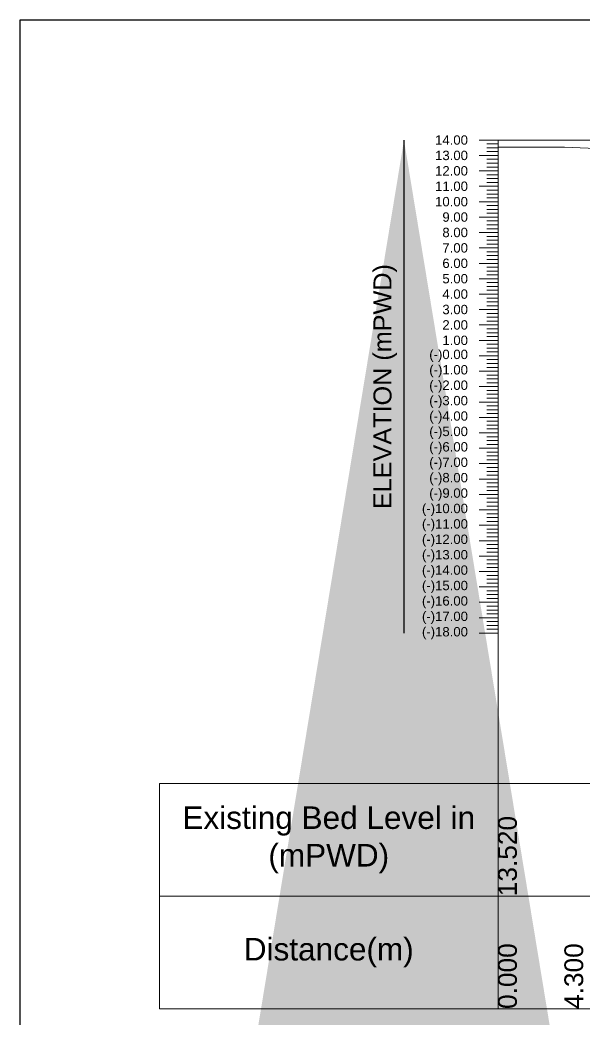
# Model space of a CAD drawing. Header units: inches. Extents: x -885 to 26362, y -28010 to 990.
# Drawn here: x 4398.7 to 4435.3, y -11577.9 to -11513.2 of the extents above; entities that cross this region are included whole.
import ezdxf

# ---------------------------------------------------------------- set-up
doc = ezdxf.new("R2010")
doc.units = ezdxf.units.IN
doc.header["$MEASUREMENT"] = 0
for name, color, linetype, lineweight in [('Bed Level Divider', 7, 'Continuous', 9), ('Cross section Data Border', 7, 'Continuous', 9), ('Cross Section Labels', 7, 'Continuous', 9), ('Existing_Bed_Level for Xsection', 7, 'Continuous', 0), ('Long Section Labels', 7, 'Continuous', 9)]:
    doc.layers.add(name, color=color, linetype=linetype, lineweight=lineweight)
doc.styles.get("Standard").update_dxf_attribs({"font": 'arial.ttf'})
doc.dimstyles.get("Standard").update_dxf_attribs({"dimtxt": 0.18, "dimasz": 0.18, "dimexe": 0.18, "dimexo": 0.0625, "dimgap": 0.09, "dimtad": 0, "dimtih": 1, "dimtoh": 1, "dimdec": 4, "dimzin": 0, "dimdsep": 46, "dimtxsty": 'Standard', "dimcen": 0.09, "dimadec": 0, "dimazin": 0, "dimtfac": 1, "dimtdec": 4, "dimtofl": 0, "dimtmove": 0, "dimatfit": 3, "dimfxl": 1, "dimtolj": 1, "dimtzin": 0, "dimarcsym": 0})

msp = doc.modelspace()

# ---------------------------------------------------------------- linework, layer by layer
msp.add_lwpolyline([(4398.732641, -11513.206667), (4561.092641, -11513.206667), (4561.092641, -11628.011423), (4398.732641, -11628.011423)], close=True)
at = {"layer": 'Bed Level Divider'}
msp.add_line((4429.679701, -11552.941387), (4429.679701, -11562.682987), dxfattribs=at)
at = {"layer": 'Cross section Data Border'}
for points in [[(4546.985125, -11577.295387), (4407.761101, -11577.295387), (4407.761101, -11562.682987), (4546.985125, -11562.682987)], [(4429.679701, -11562.682987), (4429.679701, -11577.295387)], [(4407.761101, -11569.989187), (4546.985125, -11569.989187)]]:
    msp.add_lwpolyline(points, dxfattribs=at)
at = {"layer": 'Existing_Bed_Level for Xsection'}
for points in [[(4436.607967, -11520.988939), (4429.679701, -11520.988939)], [(4429.679564, -11521.45635), (4433.973174, -11521.45635), (4440.10405, -11521.715964)]]:
    msp.add_lwpolyline(points, dxfattribs=at)
at = {"layer": 'Long Section Labels'}
for points in [[(4429.679701, -11520.988939), (4428.462001, -11520.988939)], [(4429.679701, -11552.941387), (4429.679701, -11551.942873), (4429.679701, -11550.944359), (4429.679701, -11549.945845), (4429.679701, -11548.947331), (4429.679701, -11547.948817), (4429.679701, -11546.950303), (4429.679701, -11545.951789), (4429.679701, -11544.953275), (4429.679701, -11543.954761), (4429.679701, -11542.956247), (4429.679701, -11541.957733), (4429.679701, -11540.959219), (4429.679701, -11539.960705), (4429.679701, -11538.962191), (4429.679701, -11537.963677), (4429.679701, -11536.965163), (4429.679701, -11535.966649), (4429.679701, -11534.968135), (4429.679701, -11533.969621), (4429.679701, -11532.971107), (4429.679701, -11531.972593), (4429.679701, -11530.974079), (4429.679701, -11529.975565), (4429.679701, -11528.977051), (4429.679701, -11527.978537), (4429.679701, -11526.980023), (4429.679701, -11525.981509), (4429.679701, -11524.982995), (4429.679701, -11523.984481), (4429.679701, -11522.985967), (4429.679701, -11521.987453), (4429.679701, -11520.988939)], [(4429.679701, -11521.238567), (4428.949081, -11521.238567)], [(4429.679701, -11521.488196), (4428.949081, -11521.488196)], [(4429.679701, -11521.737824), (4428.949081, -11521.737824)], [(4429.679701, -11521.987453), (4428.462001, -11521.987453)], [(4429.679701, -11522.237081), (4428.949081, -11522.237081)], [(4429.679701, -11522.48671), (4428.949081, -11522.48671)], [(4429.679701, -11522.985967), (4428.462001, -11522.985967)], [(4429.679701, -11522.736338), (4428.949081, -11522.736338)], [(4429.679701, -11523.235595), (4428.949081, -11523.235595)], [(4429.679701, -11523.485224), (4428.949081, -11523.485224)], [(4429.679701, -11523.734852), (4428.949081, -11523.734852)], [(4429.679701, -11523.984481), (4428.462001, -11523.984481)], [(4429.679701, -11524.234109), (4428.949081, -11524.234109)], [(4429.679701, -11524.982995), (4428.462001, -11524.982995)], [(4429.679701, -11524.483738), (4428.949081, -11524.483738)], [(4429.679701, -11524.733366), (4428.949081, -11524.733366)], [(4429.679701, -11525.232623), (4428.949081, -11525.232623)], [(4429.679701, -11525.482252), (4428.949081, -11525.482252)], [(4429.679701, -11525.73188), (4428.949081, -11525.73188)], [(4429.679701, -11525.981509), (4428.462001, -11525.981509)], [(4429.679701, -11526.231137), (4428.949081, -11526.231137)], [(4429.679701, -11526.980023), (4428.462001, -11526.980023)], [(4429.679701, -11526.480766), (4428.949081, -11526.480766)], [(4429.679701, -11526.730394), (4428.949081, -11526.730394)], [(4429.679701, -11527.229651), (4428.949081, -11527.229651)], [(4429.679701, -11527.47928), (4428.949081, -11527.47928)], [(4429.679701, -11527.978537), (4428.462001, -11527.978537)], [(4429.679701, -11527.728908), (4428.949081, -11527.728908)], [(4429.679701, -11528.228165), (4428.949081, -11528.228165)], [(4429.679701, -11528.977051), (4428.462001, -11528.977051)], [(4429.679701, -11528.477794), (4428.949081, -11528.477794)], [(4429.679701, -11528.727422), (4428.949081, -11528.727422)], [(4429.679701, -11529.226679), (4428.949081, -11529.226679)], [(4429.679701, -11529.476308), (4428.949081, -11529.476308)], [(4429.679701, -11529.975565), (4428.462001, -11529.975565)], [(4429.679701, -11529.725936), (4428.949081, -11529.725936)], [(4429.679701, -11530.225193), (4428.949081, -11530.225193)], [(4429.679701, -11530.474822), (4428.949081, -11530.474822)], [(4429.679701, -11530.72445), (4428.949081, -11530.72445)], [(4429.679701, -11530.974079), (4428.462001, -11530.974079)], [(4429.679701, -11531.223707), (4428.949081, -11531.223707)], [(4429.679701, -11531.473336), (4428.949081, -11531.473336)], [(4429.679701, -11531.972593), (4428.462001, -11531.972593)], [(4429.679701, -11531.722964), (4428.949081, -11531.722964)], [(4429.679701, -11532.222221), (4428.949081, -11532.222221)], [(4429.679701, -11532.47185), (4428.949081, -11532.47185)], [(4429.679701, -11532.721478), (4428.949081, -11532.721478)], [(4429.679701, -11532.971107), (4428.462001, -11532.971107)], [(4429.679701, -11533.220735), (4428.949081, -11533.220735)], [(4429.679701, -11533.470364), (4428.949081, -11533.470364)], [(4429.679701, -11533.969621), (4428.462001, -11533.969621)], [(4429.679701, -11533.719992), (4428.949081, -11533.719992)], [(4429.679701, -11534.219249), (4428.949081, -11534.219249)], [(4429.679701, -11534.468878), (4428.949081, -11534.468878)], [(4429.679701, -11534.718506), (4428.949081, -11534.718506)], [(4429.679701, -11534.968135), (4428.462001, -11534.968135)], [(4429.679701, -11535.217763), (4428.949081, -11535.217763)], [(4429.679701, -11535.467392), (4428.949081, -11535.467392)], [(4429.679701, -11535.966649), (4428.462001, -11535.966649)], [(4429.679701, -11535.71702), (4428.949081, -11535.71702)], [(4429.679701, -11536.216277), (4428.949081, -11536.216277)], [(4429.679701, -11536.465906), (4428.949081, -11536.465906)], [(4429.679701, -11536.715534), (4428.949081, -11536.715534)], [(4429.679701, -11536.965163), (4428.462001, -11536.965163)], [(4429.679701, -11537.214791), (4428.949081, -11537.214791)], [(4429.679701, -11537.963677), (4428.462001, -11537.963677)], [(4429.679701, -11537.46442), (4428.949081, -11537.46442)], [(4429.679701, -11537.714048), (4428.949081, -11537.714048)], [(4429.679701, -11538.213305), (4428.949081, -11538.213305)], [(4429.679701, -11538.462934), (4428.949081, -11538.462934)], [(4429.679701, -11538.962191), (4428.462001, -11538.962191)], [(4429.679701, -11538.712562), (4428.949081, -11538.712562)], [(4429.679701, -11539.211819), (4428.949081, -11539.211819)], [(4429.679701, -11539.960705), (4428.462001, -11539.960705)], [(4429.679701, -11539.461448), (4428.949081, -11539.461448)], [(4429.679701, -11539.711076), (4428.949081, -11539.711076)], [(4429.679701, -11540.210333), (4428.949081, -11540.210333)], [(4429.679701, -11540.459962), (4428.949081, -11540.459962)], [(4429.679701, -11540.959219), (4428.462001, -11540.959219)], [(4429.679701, -11540.70959), (4428.949081, -11540.70959)], [(4429.679701, -11541.208847), (4428.949081, -11541.208847)], [(4429.679701, -11541.458476), (4428.949081, -11541.458476)], [(4429.679701, -11541.708104), (4428.949081, -11541.708104)], [(4429.679701, -11541.957733), (4428.462001, -11541.957733)], [(4429.679701, -11542.207361), (4428.949081, -11542.207361)], [(4429.679701, -11542.45699), (4428.949081, -11542.45699)], [(4429.679701, -11542.956247), (4428.462001, -11542.956247)], [(4429.679701, -11542.706618), (4428.949081, -11542.706618)], [(4429.679701, -11543.205875), (4428.949081, -11543.205875)], [(4429.679701, -11543.455504), (4428.949081, -11543.455504)], [(4429.679701, -11543.705132), (4428.949081, -11543.705132)], [(4429.679701, -11543.954761), (4428.462001, -11543.954761)], [(4429.679701, -11544.204389), (4428.949081, -11544.204389)], [(4429.679701, -11544.454018), (4428.949081, -11544.454018)], [(4429.679701, -11544.953275), (4428.462001, -11544.953275)], [(4429.679701, -11544.703646), (4428.949081, -11544.703646)], [(4429.679701, -11545.202903), (4428.949081, -11545.202903)], [(4429.679701, -11545.452532), (4428.949081, -11545.452532)], [(4429.679701, -11545.70216), (4428.949081, -11545.70216)], [(4429.679701, -11545.951789), (4428.462001, -11545.951789)], [(4429.679701, -11546.201417), (4428.949081, -11546.201417)], [(4429.679701, -11546.451046), (4428.949081, -11546.451046)], [(4429.679701, -11546.950303), (4428.462001, -11546.950303)], [(4429.679701, -11546.700674), (4428.949081, -11546.700674)], [(4429.679701, -11547.199931), (4428.949081, -11547.199931)], [(4429.679701, -11547.44956), (4428.949081, -11547.44956)], [(4429.679701, -11547.699188), (4428.949081, -11547.699188)], [(4429.679701, -11547.948817), (4428.462001, -11547.948817)], [(4429.679701, -11548.198445), (4428.949081, -11548.198445)], [(4429.679701, -11548.947331), (4428.462001, -11548.947331)], [(4429.679701, -11548.448074), (4428.949081, -11548.448074)], [(4429.679701, -11548.697702), (4428.949081, -11548.697702)], [(4429.679701, -11549.196959), (4428.949081, -11549.196959)], [(4429.679701, -11549.446588), (4428.949081, -11549.446588)], [(4429.679701, -11549.696216), (4428.949081, -11549.696216)], [(4429.679701, -11549.945845), (4428.462001, -11549.945845)], [(4429.679701, -11550.195473), (4428.949081, -11550.195473)], [(4429.679701, -11550.944359), (4428.462001, -11550.944359)], [(4429.679701, -11550.445102), (4428.949081, -11550.445102)], [(4429.679701, -11550.69473), (4428.949081, -11550.69473)], [(4429.679701, -11551.193987), (4428.949081, -11551.193987)], [(4429.679701, -11551.443616), (4428.949081, -11551.443616)], [(4429.679701, -11551.942873), (4428.462001, -11551.942873)], [(4429.679701, -11551.693244), (4428.949081, -11551.693244)], [(4429.679701, -11552.192501), (4428.949081, -11552.192501)], [(4429.679701, -11552.941387), (4428.462001, -11552.941387)], [(4429.679701, -11552.44213), (4428.949081, -11552.44213)], [(4429.679701, -11552.691758), (4428.949081, -11552.691758)]]:
    msp.add_lwpolyline(points, dxfattribs=at)

# ---------------------------------------------------------------- texts
at = {"layer": 'Cross section Data Border', "char_height": 1.46124, "width": 19.4832, "attachment_point": 5}
for s, insert in [('Existing Bed Level in (mPWD)', (4418.720401, -11566.336087)), ('Distance(m)', (4418.720401, -11573.642287))]:
    msp.add_mtext(s, dxfattribs=dict(at, insert=insert))
at = {"layer": 'Long Section Labels', "char_height": 0.60885, "attachment_point": 6}
for s, insert in [('14.00', (4427.731381, -11520.988939)), ('13.00', (4427.731381, -11521.987453)), ('12.00', (4427.731381, -11522.985967)), ('11.00', (4427.731381, -11523.984481)), ('10.00', (4427.731381, -11524.982995)), ('9.00', (4427.731381, -11525.981509)), ('8.00', (4427.731381, -11526.980023)), ('7.00', (4427.731381, -11527.978537)), ('6.00', (4427.731381, -11528.977051)), ('5.00', (4427.731381, -11529.975565)), ('4.00', (4427.731381, -11530.974079)), ('3.00', (4427.731381, -11531.972593)), ('2.00', (4427.731381, -11532.971107)), ('1.00', (4427.731381, -11533.969621)), ('(-)0.00', (4427.731381, -11534.968135)), ('(-)1.00', (4427.731381, -11535.966649)), ('(-)2.00', (4427.731381, -11536.965163)), ('(-)3.00', (4427.731381, -11537.963677)), ('(-)4.00', (4427.731381, -11538.962191)), ('(-)5.00', (4427.731381, -11539.960705)), ('(-)6.00', (4427.731381, -11540.959219)), ('(-)7.00', (4427.731381, -11541.957733)), ('(-)8.00', (4427.731381, -11542.956247)), ('(-)9.00', (4427.731381, -11543.954761)), ('(-)10.00', (4427.731381, -11544.953275)), ('(-)11.00', (4427.731381, -11545.951789)), ('(-)12.00', (4427.731381, -11546.950303)), ('(-)13.00', (4427.731381, -11547.948817)), ('(-)14.00', (4427.731381, -11548.947331)), ('(-)15.00', (4427.731381, -11549.945845)), ('(-)16.00', (4427.731381, -11550.944359)), ('(-)17.00', (4427.731381, -11551.942873)), ('(-)18.00', (4427.731381, -11552.941387))]:
    msp.add_mtext(s, dxfattribs=dict(at, insert=insert))
at = {"layer": 'Long Section Labels', "rotation": 90}
for s, insert, char_height, attachment_point in [('ELEVATION (mPWD)', (4422.373501, -11536.965163), 1.168992, 5), ('13.520', (4429.679701, -11569.989187), 1.2177, 1), ('13.520', (4429.679701, -11569.989187), 1.2177, 1), ('0.000', (4429.679701, -11577.295387), 1.2177, 1), ('4.300', (4433.973311, -11577.295387), 1.2177, 1)]:
    msp.add_mtext(s, dxfattribs=dict(at, insert=insert, char_height=char_height, attachment_point=attachment_point))

# ---------------------------------------------------------------- leaders
at = {"layer": 'Cross Section Labels', "annotation_type": 0, "has_hookline": 1, "hookline_direction": 1, "text_width": 24.765737}
msp.add_leader([(4469.916507, -11532.741984), (4462.984743, -11542.622831), (4458.54432, -11547.30138), (4457.71132, -11547.30138)], dimstyle='Standard', override={"dimasz": 0.833}, dxfattribs=at)
at = {"layer": 'Long Section Labels'}
msp.add_leader([(4423.591201, -11520.988939), (4423.591201, -11552.941387)], dimstyle='Standard', override={"dimasz": 72}, dxfattribs=at)

doc.saveas('drawing.dxf')
